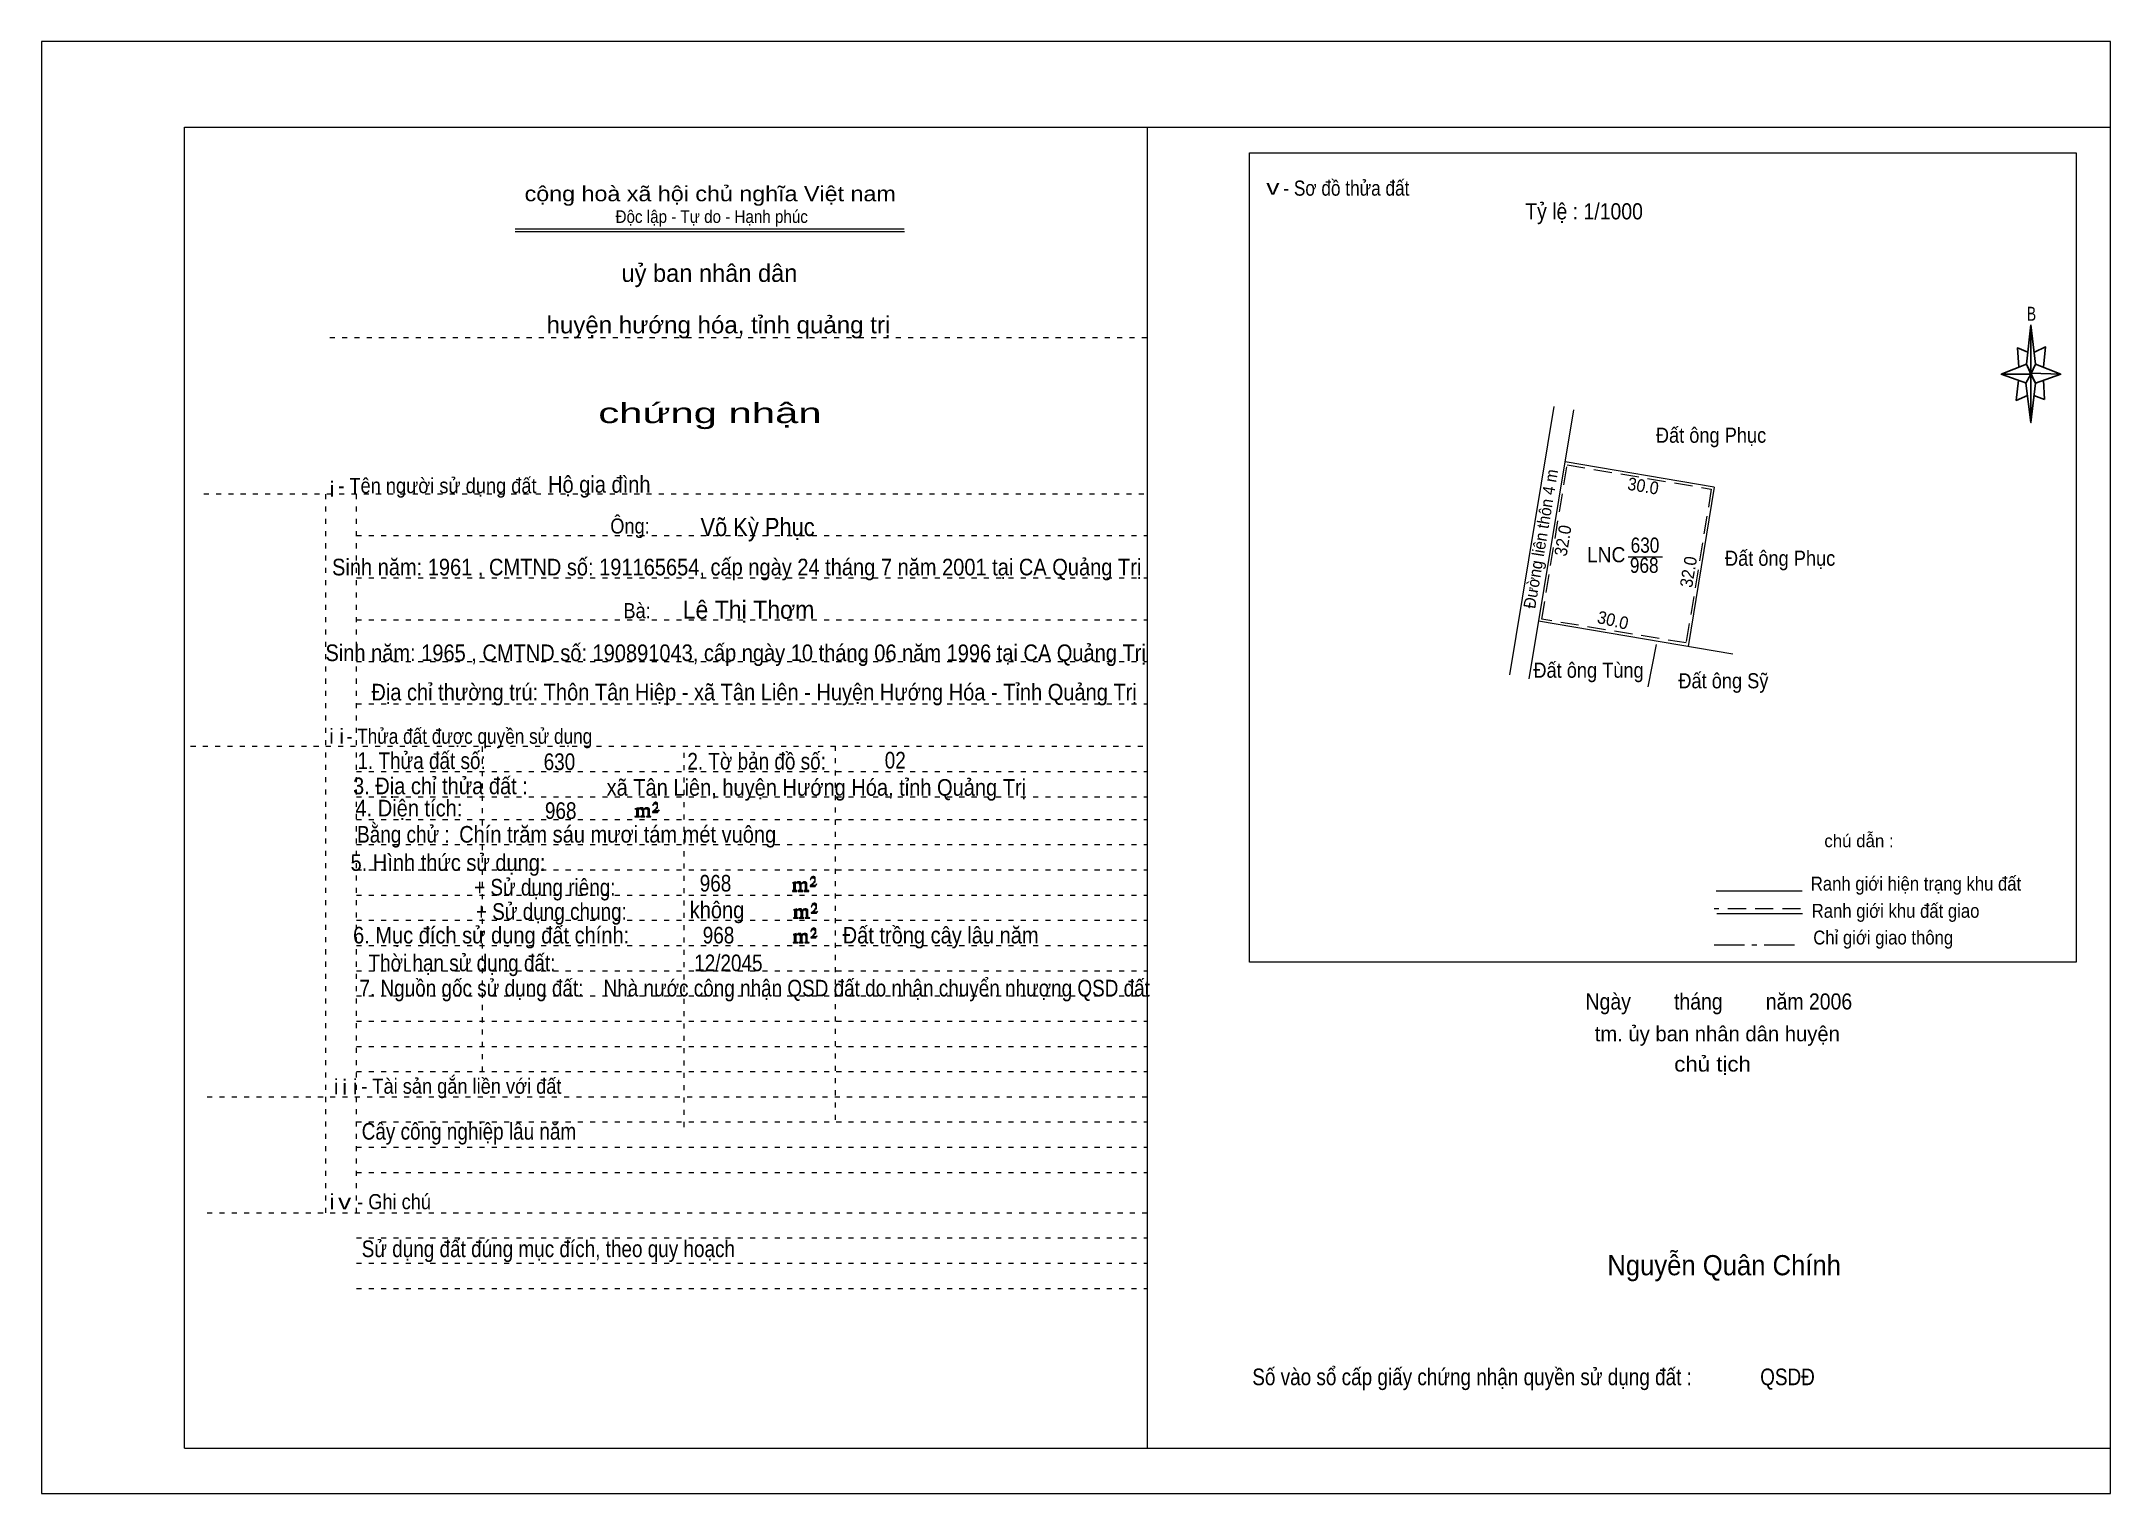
# Model space of a CAD drawing. Header units: centimetres. Extents: x 99.3 to 140.3, y -0.2 to 28.6.
import ezdxf
from ezdxf.enums import TextEntityAlignment as Align

# ---------------------------------------------------------------- set-up
doc = ezdxf.new("R2010")
doc.units = ezdxf.units.CM
doc.header["$LTSCALE"] = 0.12
for name, pattern in [('DOT_DASHED', [7.7, 5, -1.2, 0.3, -1.2]), ('DOTTED', [1.5, 0.3, -1.2]), ('MEDIUM_DASHED', [4.5, 3, -1.5])]:
    doc.linetypes.add(name, pattern=pattern)
for name, color, linetype, lineweight in [('1', 7, 'DOTTED', 13), ('2', 7, 'Continuous', 13), ('50', 7, 'Continuous', 25)]:
    doc.layers.add(name, color=color, linetype=linetype, lineweight=lineweight)
doc.layers.add('3', color=7, linetype='Continuous')
doc.layers.add('51', color=7, linetype='Continuous')

msp = doc.modelspace()

# ---------------------------------------------------------------- hatches: boundary and pattern name
at = {"layer": '50'}
for points in [[(111.1, 13.23), (111.1, 13.22), (111.1, 13.21), (111.08, 13.21), (111.07, 13.21), (111.07, 13.2), (111.16, 13.2), (111.16, 13.21), (111.15, 13.21), (111.14, 13.21), (111.14, 13.22), (111.14, 13.23), (111.14, 13.34), (111.14, 13.35), (111.15, 13.36), (111.17, 13.36), (111.18, 13.36), (111.19, 13.36), (111.2, 13.35), (111.22, 13.32), (111.22, 13.23), (111.2, 13.22), (111.2, 13.21), (111.19, 13.21), (111.18, 13.21), (111.18, 13.2), (111.27, 13.2), (111.27, 13.21), (111.26, 13.21), (111.25, 13.21), (111.25, 13.22), (111.25, 13.23), (111.25, 13.34), (111.27, 13.36), (111.28, 13.36), (111.29, 13.36), (111.32, 13.36), (111.32, 13.35), (111.33, 13.34), (111.33, 13.32), (111.33, 13.23), (111.33, 13.22), (111.32, 13.21), (111.32, 13.21), (111.3, 13.21), (111.3, 13.2), (111.39, 13.2), (111.39, 13.21), (111.38, 13.21), (111.37, 13.21), (111.36, 13.22), (111.36, 13.23), (111.36, 13.3), (111.36, 13.35), (111.36, 13.36), (111.35, 13.37), (111.33, 13.38), (111.3, 13.38), (111.29, 13.38), (111.27, 13.37), (111.24, 13.35), (111.24, 13.36), (111.23, 13.38), (111.22, 13.38), (111.2, 13.38), (111.18, 13.38), (111.17, 13.38), (111.15, 13.36), (111.14, 13.36), (111.14, 13.35), (111.14, 13.35), (111.14, 13.36), (111.14, 13.38), (111.07, 13.36), (111.07, 13.36), (111.08, 13.36), (111.1, 13.35), (111.1, 13.34), (111.1, 13.33)], [(111.52, 13.29), (111.55, 13.34), (111.55, 13.34), (111.54, 13.32), (111.52, 13.32), (111.51, 13.32), (111.46, 13.32), (111.49, 13.36), (111.5, 13.37), (111.52, 13.38), (111.52, 13.4), (111.52, 13.42), (111.52, 13.44), (111.52, 13.45), (111.52, 13.47), (111.51, 13.48), (111.5, 13.48), (111.49, 13.49), (111.48, 13.49), (111.46, 13.48), (111.46, 13.48), (111.45, 13.47), (111.44, 13.45), (111.42, 13.43), (111.44, 13.43), (111.44, 13.45), (111.45, 13.45), (111.46, 13.46), (111.48, 13.46), (111.49, 13.46), (111.5, 13.45), (111.51, 13.45), (111.51, 13.42), (111.51, 13.4), (111.49, 13.38), (111.49, 13.36), (111.48, 13.35), (111.42, 13.3), (111.42, 13.29)], [(114.22, 11.76), (114.22, 11.75), (114.22, 11.74), (114.21, 11.74), (114.2, 11.74), (114.2, 11.72), (114.28, 11.72), (114.28, 11.74), (114.27, 11.74), (114.26, 11.74), (114.26, 11.75), (114.26, 11.76), (114.26, 11.87), (114.26, 11.88), (114.27, 11.89), (114.3, 11.89), (114.31, 11.89), (114.32, 11.89), (114.33, 11.88), (114.34, 11.84), (114.34, 11.76), (114.33, 11.75), (114.33, 11.74), (114.32, 11.74), (114.31, 11.74), (114.31, 11.72), (114.4, 11.72), (114.4, 11.74), (114.38, 11.74), (114.37, 11.74), (114.37, 11.75), (114.37, 11.76), (114.37, 11.87), (114.4, 11.89), (114.41, 11.89), (114.42, 11.89), (114.44, 11.89), (114.44, 11.88), (114.45, 11.87), (114.45, 11.84), (114.45, 11.76), (114.45, 11.75), (114.44, 11.74), (114.44, 11.74), (114.43, 11.74), (114.43, 11.72), (114.52, 11.72), (114.52, 11.74), (114.5, 11.74), (114.49, 11.74), (114.48, 11.75), (114.48, 11.76), (114.48, 11.83), (114.48, 11.88), (114.48, 11.89), (114.47, 11.9), (114.45, 11.91), (114.43, 11.91), (114.42, 11.91), (114.4, 11.9), (114.36, 11.88), (114.36, 11.89), (114.35, 11.91), (114.34, 11.91), (114.33, 11.91), (114.31, 11.91), (114.3, 11.91), (114.27, 11.89), (114.26, 11.89), (114.26, 11.88), (114.26, 11.88), (114.26, 11.89), (114.26, 11.91), (114.2, 11.89), (114.2, 11.89), (114.21, 11.89), (114.22, 11.88), (114.22, 11.87), (114.22, 11.86)], [(114.65, 11.82), (114.67, 11.87), (114.67, 11.87), (114.66, 11.84), (114.65, 11.84), (114.64, 11.84), (114.58, 11.84), (114.62, 11.89), (114.63, 11.9), (114.65, 11.91), (114.65, 11.93), (114.65, 11.94), (114.65, 11.97), (114.65, 11.98), (114.65, 12), (114.64, 12.01), (114.63, 12.01), (114.62, 12.02), (114.6, 12.02), (114.58, 12.01), (114.58, 12.01), (114.57, 12), (114.56, 11.98), (114.55, 11.96), (114.56, 11.96), (114.56, 11.98), (114.57, 11.98), (114.58, 11.99), (114.6, 11.99), (114.62, 11.99), (114.63, 11.98), (114.64, 11.98), (114.64, 11.94), (114.64, 11.93), (114.62, 11.91), (114.62, 11.89), (114.6, 11.88), (114.55, 11.83), (114.55, 11.82)], [(114.24, 11.22), (114.24, 11.21), (114.24, 11.2), (114.23, 11.2), (114.22, 11.2), (114.22, 11.19), (114.31, 11.19), (114.31, 11.2), (114.3, 11.2), (114.28, 11.2), (114.28, 11.21), (114.28, 11.22), (114.28, 11.33), (114.28, 11.34), (114.3, 11.36), (114.32, 11.36), (114.33, 11.36), (114.34, 11.36), (114.35, 11.34), (114.36, 11.31), (114.36, 11.22), (114.35, 11.21), (114.35, 11.2), (114.34, 11.2), (114.33, 11.2), (114.33, 11.19), (114.42, 11.19), (114.42, 11.2), (114.41, 11.2), (114.4, 11.2), (114.4, 11.21), (114.4, 11.22), (114.4, 11.33), (114.42, 11.36), (114.43, 11.36), (114.44, 11.36), (114.46, 11.36), (114.46, 11.34), (114.47, 11.33), (114.47, 11.31), (114.47, 11.22), (114.47, 11.21), (114.46, 11.2), (114.46, 11.2), (114.45, 11.2), (114.45, 11.19), (114.54, 11.19), (114.54, 11.2), (114.53, 11.2), (114.52, 11.2), (114.5, 11.21), (114.5, 11.22), (114.5, 11.3), (114.5, 11.34), (114.5, 11.36), (114.49, 11.37), (114.47, 11.38), (114.45, 11.38), (114.44, 11.38), (114.42, 11.37), (114.38, 11.34), (114.38, 11.36), (114.37, 11.38), (114.36, 11.38), (114.35, 11.38), (114.33, 11.38), (114.32, 11.38), (114.3, 11.36), (114.28, 11.36), (114.28, 11.34), (114.28, 11.34), (114.28, 11.36), (114.28, 11.38), (114.22, 11.36), (114.22, 11.36), (114.23, 11.36), (114.24, 11.34), (114.24, 11.33), (114.24, 11.32)], [(114.67, 11.29), (114.69, 11.33), (114.69, 11.33), (114.68, 11.31), (114.67, 11.31), (114.66, 11.31), (114.6, 11.31), (114.64, 11.36), (114.65, 11.37), (114.67, 11.38), (114.67, 11.4), (114.67, 11.41), (114.67, 11.43), (114.67, 11.44), (114.67, 11.47), (114.66, 11.48), (114.65, 11.48), (114.64, 11.49), (114.63, 11.49), (114.6, 11.48), (114.6, 11.48), (114.59, 11.47), (114.58, 11.44), (114.57, 11.42), (114.58, 11.42), (114.58, 11.44), (114.59, 11.44), (114.6, 11.46), (114.63, 11.46), (114.64, 11.46), (114.65, 11.44), (114.66, 11.44), (114.66, 11.41), (114.66, 11.4), (114.64, 11.38), (114.64, 11.36), (114.63, 11.34), (114.57, 11.3), (114.57, 11.29)], [(114.23, 10.73), (114.23, 10.72), (114.23, 10.71), (114.22, 10.71), (114.21, 10.71), (114.21, 10.7), (114.3, 10.7), (114.3, 10.71), (114.29, 10.71), (114.27, 10.71), (114.27, 10.72), (114.27, 10.73), (114.27, 10.84), (114.27, 10.85), (114.29, 10.87), (114.31, 10.87), (114.32, 10.87), (114.33, 10.87), (114.34, 10.85), (114.35, 10.82), (114.35, 10.73), (114.34, 10.72), (114.34, 10.71), (114.33, 10.71), (114.32, 10.71), (114.32, 10.7), (114.41, 10.7), (114.41, 10.71), (114.4, 10.71), (114.39, 10.71), (114.39, 10.72), (114.39, 10.73), (114.39, 10.84), (114.41, 10.87), (114.42, 10.87), (114.43, 10.87), (114.45, 10.87), (114.45, 10.85), (114.46, 10.84), (114.46, 10.82), (114.46, 10.73), (114.46, 10.72), (114.45, 10.71), (114.45, 10.71), (114.44, 10.71), (114.44, 10.7), (114.53, 10.7), (114.53, 10.71), (114.52, 10.71), (114.51, 10.71), (114.49, 10.72), (114.49, 10.73), (114.49, 10.81), (114.49, 10.85), (114.49, 10.87), (114.48, 10.88), (114.46, 10.89), (114.44, 10.89), (114.43, 10.89), (114.41, 10.88), (114.37, 10.85), (114.37, 10.87), (114.36, 10.89), (114.35, 10.89), (114.34, 10.89), (114.32, 10.89), (114.31, 10.89), (114.29, 10.87), (114.27, 10.87), (114.27, 10.85), (114.27, 10.85), (114.27, 10.87), (114.27, 10.89), (114.21, 10.87), (114.21, 10.87), (114.22, 10.87), (114.23, 10.85), (114.23, 10.84), (114.23, 10.83)], [(114.66, 10.8), (114.68, 10.84), (114.68, 10.84), (114.67, 10.82), (114.66, 10.82), (114.65, 10.82), (114.59, 10.82), (114.63, 10.87), (114.64, 10.88), (114.66, 10.89), (114.66, 10.91), (114.66, 10.92), (114.66, 10.94), (114.66, 10.95), (114.66, 10.98), (114.65, 10.99), (114.64, 10.99), (114.63, 11), (114.62, 11), (114.59, 10.99), (114.59, 10.99), (114.58, 10.98), (114.57, 10.95), (114.56, 10.93), (114.57, 10.93), (114.57, 10.95), (114.58, 10.95), (114.59, 10.97), (114.62, 10.97), (114.63, 10.97), (114.64, 10.95), (114.65, 10.95), (114.65, 10.92), (114.65, 10.91), (114.63, 10.89), (114.63, 10.87), (114.62, 10.85), (114.56, 10.81), (114.56, 10.8)]]:
    msp.add_hatch(color=256, dxfattribs=at).paths.add_polyline_path(points)

# ---------------------------------------------------------------- linework, layer by layer
at = {"layer": '1', "linetype": 'Continuous'}
for p, q in [((102.14, 0.68), (102.14, 26.88)), ((102.14, 26.88), (140.34, 26.88)), ((121.24, 0.68), (121.24, 26.88)), ((140.34, 0.68), (140.34, 26.88)), ((108.7, 24.86), (116.41, 24.86)), ((108.7, 24.81), (116.42, 24.81)), ((102.14, 0.68), (140.34, 0.68))]:
    msp.add_line(p, q, dxfattribs=at)
at = {"layer": '1'}
for p, q in [((105.02, 22.71), (121.24, 22.71)), ((102.52, 19.61), (121.24, 19.61)), ((104.94, 5.35), (104.94, 19.61)), ((105.55, 5.35), (105.55, 19.61)), ((105.55, 18.78), (121.24, 18.78)), ((105.55, 17.94), (121.24, 17.94)), ((105.55, 17.11), (121.24, 17.11)), ((105.55, 16.28), (121.24, 16.28)), ((105.55, 15.44), (121.24, 15.44)), ((102.26, 14.6), (121.24, 14.6)), ((108.05, 8.15), (108.05, 14.6)), ((112.05, 7.05), (112.05, 14.6)), ((115.05, 7.19), (115.05, 14.6)), ((105.55, 14.1), (121.24, 14.1)), ((105.55, 13.6), (121.24, 13.6)), ((105.55, 13.15), (121.24, 13.15)), ((105.55, 12.65), (121.24, 12.65)), ((105.55, 12.15), (121.24, 12.15)), ((105.55, 11.65), (121.24, 11.65)), ((105.55, 11.15), (121.24, 11.15)), ((105.55, 10.65), (121.24, 10.65)), ((105.55, 10.15), (121.24, 10.15)), ((105.55, 9.65), (121.24, 9.65)), ((105.55, 9.15), (121.24, 9.15)), ((105.55, 8.65), (121.24, 8.65)), ((105.55, 8.15), (121.24, 8.15)), ((102.59, 7.65), (121.24, 7.65)), ((105.55, 7.15), (121.24, 7.15)), ((105.55, 6.65), (121.24, 6.65)), ((105.55, 6.15), (121.24, 6.15)), ((102.59, 5.35), (121.24, 5.35)), ((105.55, 4.85), (121.24, 4.85)), ((105.55, 4.35), (121.24, 4.35)), ((105.55, 3.85), (121.24, 3.85))]:
    msp.add_line(p, q, dxfattribs=at)
at = {"layer": '1', "linetype": 'Continuous'}
msp.add_lwpolyline([(99.3, -0.22), (140.34, -0.22), (140.34, 28.58), (99.3, 28.58)], close=True, dxfattribs=at)
at = {"layer": '2'}
for p, q in [((129.3, 21.34), (128.42, 16.02)), ((129.69, 21.27), (128.8, 15.94)), ((132.48, 19.74), (129.52, 20.24)), ((132.48, 19.74), (131.96, 16.58)), ((130.77, 18.36), (131.45, 18.36)), ((132.85, 16.43), (128.99, 17.08)), ((131.33, 16.62), (131.16, 15.78))]:
    msp.add_line(p, q, dxfattribs=at)
msp.add_lwpolyline([(123.26, 26.37), (139.66, 26.37), (139.66, 10.32), (123.26, 10.32)], close=True, dxfattribs=at)
at = {"layer": '2', "linetype": 'MEDIUM_DASHED'}
msp.add_lwpolyline([(129.56, 20.18), (132.42, 19.7), (131.92, 16.65), (129.06, 17.12)], close=True, dxfattribs=at)
at = {"layer": '50'}
for p, q in [((138.67, 22.18), (138.76, 22.96)), ((138.85, 22.18), (139.35, 21.98)), ((138.67, 21.8), (138.17, 21.98)), ((138.85, 21.8), (138.76, 21.02)), ((139.01, 21.86), (139.03, 21.48)), ((139.03, 21.48), (138.82, 21.56))]:
    msp.add_line(p, q, dxfattribs=at)
at = {"layer": '50', "lineweight": 13}
for p, q in [((134.22, 11.73), (132.52, 11.73)), ((134.23, 11.28), (132.53, 11.28))]:
    msp.add_line(p, q, dxfattribs=at)
at = {"layer": '50', "linetype": 'MEDIUM_DASHED', "lineweight": 13}
msp.add_line((134.19, 11.38), (132.48, 11.38), dxfattribs=at)
at = {"layer": '50', "linetype": 'DOT_DASHED', "lineweight": 13}
msp.add_line((132.48, 10.66), (134.19, 10.66), dxfattribs=at)
at = {"layer": '50'}
for points in [[(138.76, 22.96), (138.85, 22.18), (138.76, 21.98)], [(138.76, 21.98), (138.17, 21.98), (138.67, 22.18), (138.85, 21.8), (139.35, 21.98), (138.76, 22)], [(138.76, 21.98), (138.76, 21.02), (138.66, 21.8)]]:
    msp.add_lwpolyline(points, close=True, dxfattribs=at)
for points in [[(138.76, 21.98), (138.67, 22.18), (138.17, 21.98)], [(138.7, 22.42), (138.49, 22.5), (138.52, 22.12)], [(138.83, 22.42), (139.05, 22.52), (139.01, 22.12)], [(138.51, 21.86), (138.47, 21.46), (138.69, 21.56)], [(138.76, 21.98), (138.85, 21.8), (139.35, 21.98)]]:
    msp.add_lwpolyline(points, dxfattribs=at)
at = {"layer": '50', "lineweight": 13}
for points in [[(111.1, 13.23), (111.1, 13.22), (111.1, 13.21), (111.08, 13.21), (111.07, 13.21), (111.07, 13.2), (111.16, 13.2), (111.16, 13.21), (111.15, 13.21), (111.14, 13.21), (111.14, 13.22), (111.14, 13.23), (111.14, 13.34), (111.14, 13.35), (111.15, 13.36), (111.17, 13.36), (111.18, 13.36), (111.19, 13.36), (111.2, 13.35), (111.22, 13.32), (111.22, 13.23), (111.2, 13.22), (111.2, 13.21), (111.19, 13.21), (111.18, 13.21), (111.18, 13.2), (111.27, 13.2), (111.27, 13.21), (111.26, 13.21), (111.25, 13.21), (111.25, 13.22), (111.25, 13.23), (111.25, 13.34), (111.27, 13.36), (111.28, 13.36), (111.29, 13.36), (111.32, 13.36), (111.32, 13.35), (111.33, 13.34), (111.33, 13.32), (111.33, 13.23), (111.33, 13.22), (111.32, 13.21), (111.32, 13.21), (111.3, 13.21), (111.3, 13.2), (111.39, 13.2), (111.39, 13.21), (111.38, 13.21), (111.37, 13.21), (111.36, 13.22), (111.36, 13.23), (111.36, 13.3), (111.36, 13.35), (111.36, 13.36), (111.35, 13.37), (111.33, 13.38), (111.3, 13.38), (111.29, 13.38), (111.27, 13.37), (111.24, 13.35), (111.24, 13.36), (111.23, 13.38), (111.22, 13.38), (111.2, 13.38), (111.18, 13.38), (111.17, 13.38), (111.15, 13.36), (111.14, 13.36), (111.14, 13.35), (111.14, 13.35), (111.14, 13.36), (111.14, 13.38), (111.07, 13.36), (111.07, 13.36), (111.08, 13.36), (111.1, 13.35), (111.1, 13.34), (111.1, 13.33)], [(111.52, 13.29), (111.55, 13.34), (111.55, 13.34), (111.54, 13.32), (111.52, 13.32), (111.51, 13.32), (111.46, 13.32), (111.49, 13.36), (111.5, 13.37), (111.52, 13.38), (111.52, 13.4), (111.52, 13.42), (111.52, 13.44), (111.52, 13.45), (111.52, 13.47), (111.51, 13.48), (111.5, 13.48), (111.49, 13.49), (111.48, 13.49), (111.46, 13.48), (111.46, 13.48), (111.45, 13.47), (111.44, 13.45), (111.42, 13.43), (111.44, 13.43), (111.44, 13.45), (111.45, 13.45), (111.46, 13.46), (111.48, 13.46), (111.49, 13.46), (111.5, 13.45), (111.51, 13.45), (111.51, 13.42), (111.51, 13.4), (111.49, 13.38), (111.49, 13.36), (111.48, 13.35), (111.42, 13.3), (111.42, 13.29)], [(114.22, 11.76), (114.22, 11.75), (114.22, 11.74), (114.21, 11.74), (114.2, 11.74), (114.2, 11.72), (114.28, 11.72), (114.28, 11.74), (114.27, 11.74), (114.26, 11.74), (114.26, 11.75), (114.26, 11.76), (114.26, 11.87), (114.26, 11.88), (114.27, 11.89), (114.3, 11.89), (114.31, 11.89), (114.32, 11.89), (114.33, 11.88), (114.34, 11.84), (114.34, 11.76), (114.33, 11.75), (114.33, 11.74), (114.32, 11.74), (114.31, 11.74), (114.31, 11.72), (114.4, 11.72), (114.4, 11.74), (114.38, 11.74), (114.37, 11.74), (114.37, 11.75), (114.37, 11.76), (114.37, 11.87), (114.4, 11.89), (114.41, 11.89), (114.42, 11.89), (114.44, 11.89), (114.44, 11.88), (114.45, 11.87), (114.45, 11.84), (114.45, 11.76), (114.45, 11.75), (114.44, 11.74), (114.44, 11.74), (114.43, 11.74), (114.43, 11.72), (114.52, 11.72), (114.52, 11.74), (114.5, 11.74), (114.49, 11.74), (114.48, 11.75), (114.48, 11.76), (114.48, 11.83), (114.48, 11.88), (114.48, 11.89), (114.47, 11.9), (114.45, 11.91), (114.43, 11.91), (114.42, 11.91), (114.4, 11.9), (114.36, 11.88), (114.36, 11.89), (114.35, 11.91), (114.34, 11.91), (114.33, 11.91), (114.31, 11.91), (114.3, 11.91), (114.27, 11.89), (114.26, 11.89), (114.26, 11.88), (114.26, 11.88), (114.26, 11.89), (114.26, 11.91), (114.2, 11.89), (114.2, 11.89), (114.21, 11.89), (114.22, 11.88), (114.22, 11.87), (114.22, 11.86)], [(114.65, 11.82), (114.67, 11.87), (114.67, 11.87), (114.66, 11.84), (114.65, 11.84), (114.64, 11.84), (114.58, 11.84), (114.62, 11.89), (114.63, 11.9), (114.65, 11.91), (114.65, 11.93), (114.65, 11.94), (114.65, 11.97), (114.65, 11.98), (114.65, 12), (114.64, 12.01), (114.63, 12.01), (114.62, 12.02), (114.6, 12.02), (114.58, 12.01), (114.58, 12.01), (114.57, 12), (114.56, 11.98), (114.55, 11.96), (114.56, 11.96), (114.56, 11.98), (114.57, 11.98), (114.58, 11.99), (114.6, 11.99), (114.62, 11.99), (114.63, 11.98), (114.64, 11.98), (114.64, 11.94), (114.64, 11.93), (114.62, 11.91), (114.62, 11.89), (114.6, 11.88), (114.55, 11.83), (114.55, 11.82)], [(114.24, 11.22), (114.24, 11.21), (114.24, 11.2), (114.23, 11.2), (114.22, 11.2), (114.22, 11.19), (114.31, 11.19), (114.31, 11.2), (114.3, 11.2), (114.28, 11.2), (114.28, 11.21), (114.28, 11.22), (114.28, 11.33), (114.28, 11.34), (114.3, 11.36), (114.32, 11.36), (114.33, 11.36), (114.34, 11.36), (114.35, 11.34), (114.36, 11.31), (114.36, 11.22), (114.35, 11.21), (114.35, 11.2), (114.34, 11.2), (114.33, 11.2), (114.33, 11.19), (114.42, 11.19), (114.42, 11.2), (114.41, 11.2), (114.4, 11.2), (114.4, 11.21), (114.4, 11.22), (114.4, 11.33), (114.42, 11.36), (114.43, 11.36), (114.44, 11.36), (114.46, 11.36), (114.46, 11.34), (114.47, 11.33), (114.47, 11.31), (114.47, 11.22), (114.47, 11.21), (114.46, 11.2), (114.46, 11.2), (114.45, 11.2), (114.45, 11.19), (114.54, 11.19), (114.54, 11.2), (114.53, 11.2), (114.52, 11.2), (114.5, 11.21), (114.5, 11.22), (114.5, 11.3), (114.5, 11.34), (114.5, 11.36), (114.49, 11.37), (114.47, 11.38), (114.45, 11.38), (114.44, 11.38), (114.42, 11.37), (114.38, 11.34), (114.38, 11.36), (114.37, 11.38), (114.36, 11.38), (114.35, 11.38), (114.33, 11.38), (114.32, 11.38), (114.3, 11.36), (114.28, 11.36), (114.28, 11.34), (114.28, 11.34), (114.28, 11.36), (114.28, 11.38), (114.22, 11.36), (114.22, 11.36), (114.23, 11.36), (114.24, 11.34), (114.24, 11.33), (114.24, 11.32)], [(114.67, 11.29), (114.69, 11.33), (114.69, 11.33), (114.68, 11.31), (114.67, 11.31), (114.66, 11.31), (114.6, 11.31), (114.64, 11.36), (114.65, 11.37), (114.67, 11.38), (114.67, 11.4), (114.67, 11.41), (114.67, 11.43), (114.67, 11.44), (114.67, 11.47), (114.66, 11.48), (114.65, 11.48), (114.64, 11.49), (114.63, 11.49), (114.6, 11.48), (114.6, 11.48), (114.59, 11.47), (114.58, 11.44), (114.57, 11.42), (114.58, 11.42), (114.58, 11.44), (114.59, 11.44), (114.6, 11.46), (114.63, 11.46), (114.64, 11.46), (114.65, 11.44), (114.66, 11.44), (114.66, 11.41), (114.66, 11.4), (114.64, 11.38), (114.64, 11.36), (114.63, 11.34), (114.57, 11.3), (114.57, 11.29)], [(114.23, 10.73), (114.23, 10.72), (114.23, 10.71), (114.22, 10.71), (114.21, 10.71), (114.21, 10.7), (114.3, 10.7), (114.3, 10.71), (114.29, 10.71), (114.27, 10.71), (114.27, 10.72), (114.27, 10.73), (114.27, 10.84), (114.27, 10.85), (114.29, 10.87), (114.31, 10.87), (114.32, 10.87), (114.33, 10.87), (114.34, 10.85), (114.35, 10.82), (114.35, 10.73), (114.34, 10.72), (114.34, 10.71), (114.33, 10.71), (114.32, 10.71), (114.32, 10.7), (114.41, 10.7), (114.41, 10.71), (114.4, 10.71), (114.39, 10.71), (114.39, 10.72), (114.39, 10.73), (114.39, 10.84), (114.41, 10.87), (114.42, 10.87), (114.43, 10.87), (114.45, 10.87), (114.45, 10.85), (114.46, 10.84), (114.46, 10.82), (114.46, 10.73), (114.46, 10.72), (114.45, 10.71), (114.45, 10.71), (114.44, 10.71), (114.44, 10.7), (114.53, 10.7), (114.53, 10.71), (114.52, 10.71), (114.51, 10.71), (114.49, 10.72), (114.49, 10.73), (114.49, 10.81), (114.49, 10.85), (114.49, 10.87), (114.48, 10.88), (114.46, 10.89), (114.44, 10.89), (114.43, 10.89), (114.41, 10.88), (114.37, 10.85), (114.37, 10.87), (114.36, 10.89), (114.35, 10.89), (114.34, 10.89), (114.32, 10.89), (114.31, 10.89), (114.29, 10.87), (114.27, 10.87), (114.27, 10.85), (114.27, 10.85), (114.27, 10.87), (114.27, 10.89), (114.21, 10.87), (114.21, 10.87), (114.22, 10.87), (114.23, 10.85), (114.23, 10.84), (114.23, 10.83)], [(114.66, 10.8), (114.68, 10.84), (114.68, 10.84), (114.67, 10.82), (114.66, 10.82), (114.65, 10.82), (114.59, 10.82), (114.63, 10.87), (114.64, 10.88), (114.66, 10.89), (114.66, 10.91), (114.66, 10.92), (114.66, 10.94), (114.66, 10.95), (114.66, 10.98), (114.65, 10.99), (114.64, 10.99), (114.63, 11), (114.62, 11), (114.59, 10.99), (114.59, 10.99), (114.58, 10.98), (114.57, 10.95), (114.56, 10.93), (114.57, 10.93), (114.57, 10.95), (114.58, 10.95), (114.59, 10.97), (114.62, 10.97), (114.63, 10.97), (114.64, 10.95), (114.65, 10.95), (114.65, 10.92), (114.65, 10.91), (114.63, 10.89), (114.63, 10.87), (114.62, 10.85), (114.56, 10.81), (114.56, 10.8)]]:
    msp.add_lwpolyline(points, close=True, dxfattribs=at)

# ---------------------------------------------------------------- texts
at = {"layer": '1'}
for s, height, width, p in [('cộng hoà xã hội chủ nghĩa Việt nam', 0.3, 1.15, (112.565, 25.41)), ('v', 0.3, 1.3, (123.725, 25.54)), ('- Sơ đồ thửa đất ', 0.3, 0.85, (125.23, 25.52)), ('Độc lập - Tự do - Hạnh phúc', 0.25, 0.9, (112.595, 24.98)), ('chứng nhận', 0.4, 1.55, (112.56, 21.01)), ('- Tên người sử dụng đất', 0.3, 0.9, (107.155, 19.62)), ('- Thửa đất được quyền sử dụng', 0.3, 0.85, (107.79, 14.65)), ('- Tài sản gắn liền với đất ', 0.3, 0.9, (107.68, 7.71)), ('v', 0.3, 1.3, (105.315, 5.42)), ('- Ghi chú', 0.3, 0.9, (106.295, 5.42))]:
    msp.add_text(s, height=height, dxfattribs=dict(at, width=width)).set_placement(p, align=Align.CENTER)
for s, height, p in [('uỷ ban nhân dân', 0.35, (112.55, 23.81)), ('i', 0.3, (105.065, 19.55)), ('i', 0.3, (105.055, 14.65)), ('i', 0.3, (105.255, 14.65)), ('i', 0.3, (105.145, 7.7)), ('i', 0.3, (105.315, 7.69)), ('i', 0.3, (105.525, 7.7)), ('i', 0.3, (105.065, 5.42))]:
    msp.add_text(s, height=height, dxfattribs=at).set_placement(p, align=Align.CENTER)
at = {"layer": '2'}
for s, width, p in [('Đất ông Phục', 0.9, (132.415, 20.62)), ('LNC', 0.95, (130.335, 18.25)), ('630', 0.85, (131.105, 18.44)), ('Đất ông Phục', 0.9, (133.785, 18.18)), ('968', 0.85, (131.09, 18.04)), ('Đất ông Tùng', 0.9, (129.985, 15.96)), ('Đất ông Sỹ', 0.9, (132.66, 15.75))]:
    msp.add_text(s, height=0.3, dxfattribs=dict(at, width=width)).set_placement(p, align=Align.CENTER)
at = {"layer": '2', "width": 0.95}
for s, height, rotation, p in [('Đường liên thôn 4 m', 0.24, 80.575, (129.155, 18.695)), ('30.0', 0.25, 350.437, (131.049, 19.64)), ('32.0', 0.25, 80.508, (129.6, 18.659)), ('32.0', 0.25, 80.505, (132.09, 18.039)), ('30.0', 0.25, 346.934, (130.442, 16.98))]:
    msp.add_text(s, height=height, rotation=rotation, dxfattribs=at).set_placement(p, align=Align.CENTER)
at = {"layer": '3', "width": 0.85}
msp.add_text('02', height=0.33, dxfattribs=at).set_placement((116.235, 14.16), align=Align.CENTER)
at = {"layer": '50'}
for s, height, width, p in [('  huyện hướng hóa, tỉnh quảng trị', 0.34, 1.05, (112.595, 22.79)), ('B', 0.276, 0.75, (138.77, 23.04)), ('Hộ gia đình', 0.33, 0.9, (110.365, 19.63)), ('Ông: ', 0.3, 0.9, (111.025, 18.82)), ('Võ Kỳ Phục', 0.36, 0.9, (113.505, 18.77)), ('Sinh năm: 1961 , CMTND số: 191165654, cấp ngày 24 tháng 7 năm 2001 tại CA Quảng Trị', 0.33, 0.9, (113.09, 17.99)), ('Bà: ', 0.3, 0.9, (111.165, 17.14)), ('Lê Thị Thơm', 0.36, 0.95, (113.325, 17.13)), ('Sinh năm: 1965 , CMTND số: 190891043, cấp ngày 10 tháng 06 năm 1996 tại CA Quảng Trị', 0.33, 0.9, (113.07, 16.29)), ('Địa chỉ thường trú: Thôn Tân Hiệp - xã Tân Liên - Huyện Hướng Hóa - Tỉnh Quảng Trị', 0.33, 0.9, (113.435, 15.51)), ('1. Thửa đất số:  ', 0.33, 0.85, (106.945, 14.15)), ('630', 0.33, 0.85, (109.575, 14.13)), ('2. Tờ bản đồ số:  ', 0.33, 0.85, (113.59, 14.14)), ('3. Địa chỉ thửa đất : ', 0.33, 0.9, (107.27, 13.65)), (' xã Tân Liên, huyện Hướng Hóa, tỉnh Quảng Trị', 0.33, 0.9, (114.615, 13.62)), ('4. Diện tích: ', 0.33, 0.9, (106.645, 13.21)), ('968', 0.33, 0.85, (109.6, 13.16)), ('Bằng chử :', 0.33, 0.85, (106.48, 12.69)), ('Chín trăm sáu mươi tám mét vuông', 0.33, 0.9, (110.73, 12.69)), ('5. Hình thức sử dụng:', 0.33, 0.9, (107.365, 12.13)), ('+ Sử dụng riêng:', 0.33, 0.85, (109.285, 11.64)), ('968', 0.33, 0.85, (112.67, 11.72)), ('Ranh giới hiện trạng khu đất', 0.275, 0.9, (136.48, 11.74)), ('+ Sử dụng chung:', 0.33, 0.85, (109.415, 11.16)), ('không', 0.33, 0.9, (112.7, 11.19)), ('Ranh giới khu đất giao', 0.275, 0.9, (136.075, 11.2)), ('6. Mục đích sử dụng đất chính:', 0.33, 0.9, (108.22, 10.69)), ('968', 0.33, 0.85, (112.73, 10.69)), ('Đất trồng cây lâu năm', 0.33, 0.9, (117.135, 10.69)), ('Chỉ giới giao thông', 0.275, 0.9, (135.83, 10.67)), (' Thời hạn sử dụng đất:', 0.33, 0.85, (107.59, 10.14)), ('12/2045', 0.33, 0.85, (112.925, 10.14)), ('7. Nguồn gốc sử dụng đất:', 0.33, 0.85, (107.83, 9.64)), ('Nhà nước công nhận QSD đất do nhận chuyển nhượng QSD đất ', 0.33, 0.85, (115.92, 9.64)), ('Ngày        tháng        năm 2006', 0.32, 0.9, (132.57, 9.38)), ('chủ tịch', 0.3, 1.1, (132.445, 8.15)), ('Cây công nghiệp lâu năm', 0.33, 0.85, (107.78, 6.8)), ('Sử dụng đất đúng mục đích, theo quy hoạch', 0.33, 0.85, (109.355, 4.47)), ('Nguyễn Quân Chính', 0.4, 0.95, (132.675, 4.11)), ('Số vào sổ cấp giấy chứng nhận quyền sử dụng đất :             QSDĐ', 0.33, 0.85, (128.895, 1.93))]:
    msp.add_text(s, height=height, dxfattribs=dict(at, width=width)).set_placement(p, align=Align.CENTER)
for s, height, p in [('chú dẫn :', 0.25, (135.35, 12.6)), ('tm. ủy ban nhân dân huyện ', 0.3, (132.595, 8.75))]:
    msp.add_text(s, height=height, dxfattribs=at).set_placement(p, align=Align.CENTER)
at = {"layer": '51', "width": 0.9}
msp.add_text('Tỷ lệ : 1/1000', height=0.32, dxfattribs=at).set_placement((128.73, 25.05))

doc.saveas('drawing.dxf')
